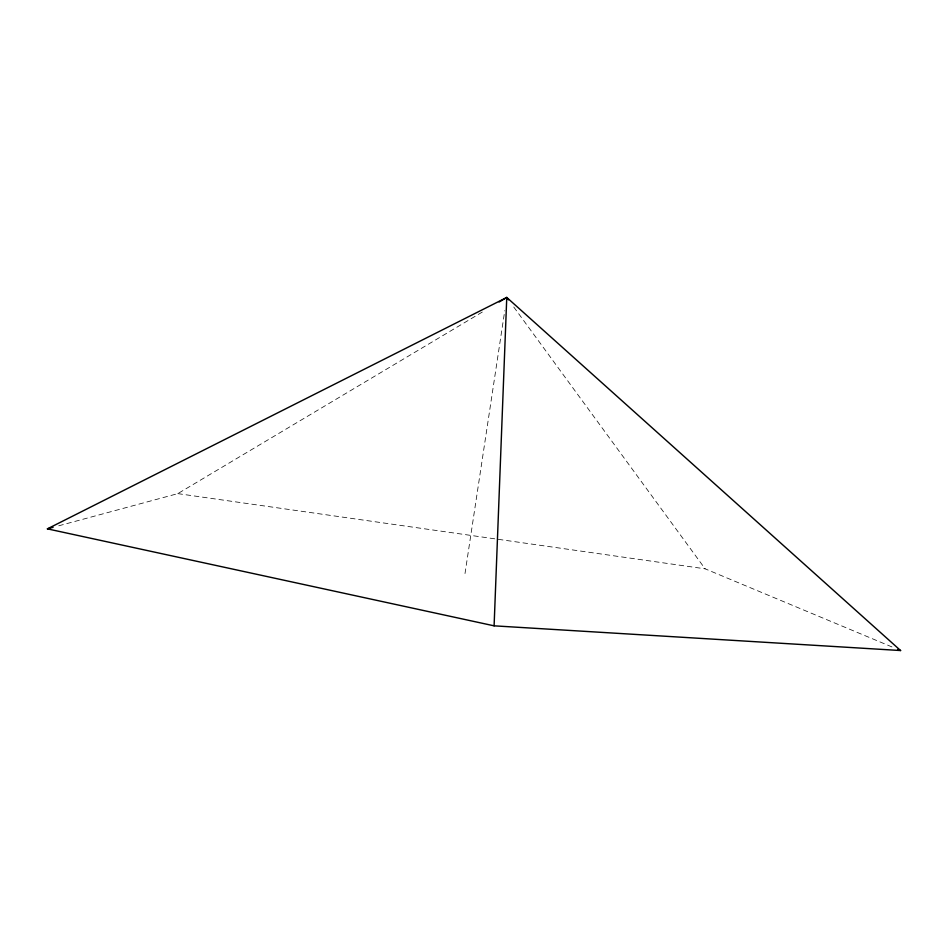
<?xml version="1.0" encoding="UTF-8"?>
<svg xmlns="http://www.w3.org/2000/svg" width="948" height="948" viewBox="0 0 948 948"><rect width="100%" height="100%" fill="white"/><g stroke="black" fill="none" stroke-linecap="round" stroke-linejoin="round"><path stroke-width="0.71" stroke-dasharray="4.74 3.56" d="M465.006 573.54L504.774 310.612M58.74 525.796L177.821 493.624L482.627 311.856M177.821 493.624L705.134 568.824L893.81 647.697M513.757 307.022L705.134 568.824"/><path stroke-width="1.42" d="M494.098 625.834L506.765 297.459L47.4 528.854L494.098 625.834L900.6 650.541L506.765 297.459L499.146 302.009M47.4 528.854L53.076 527.325M897.886 649.404L900.6 650.541M506.765 297.459L508.507 299.852"/></g></svg>
